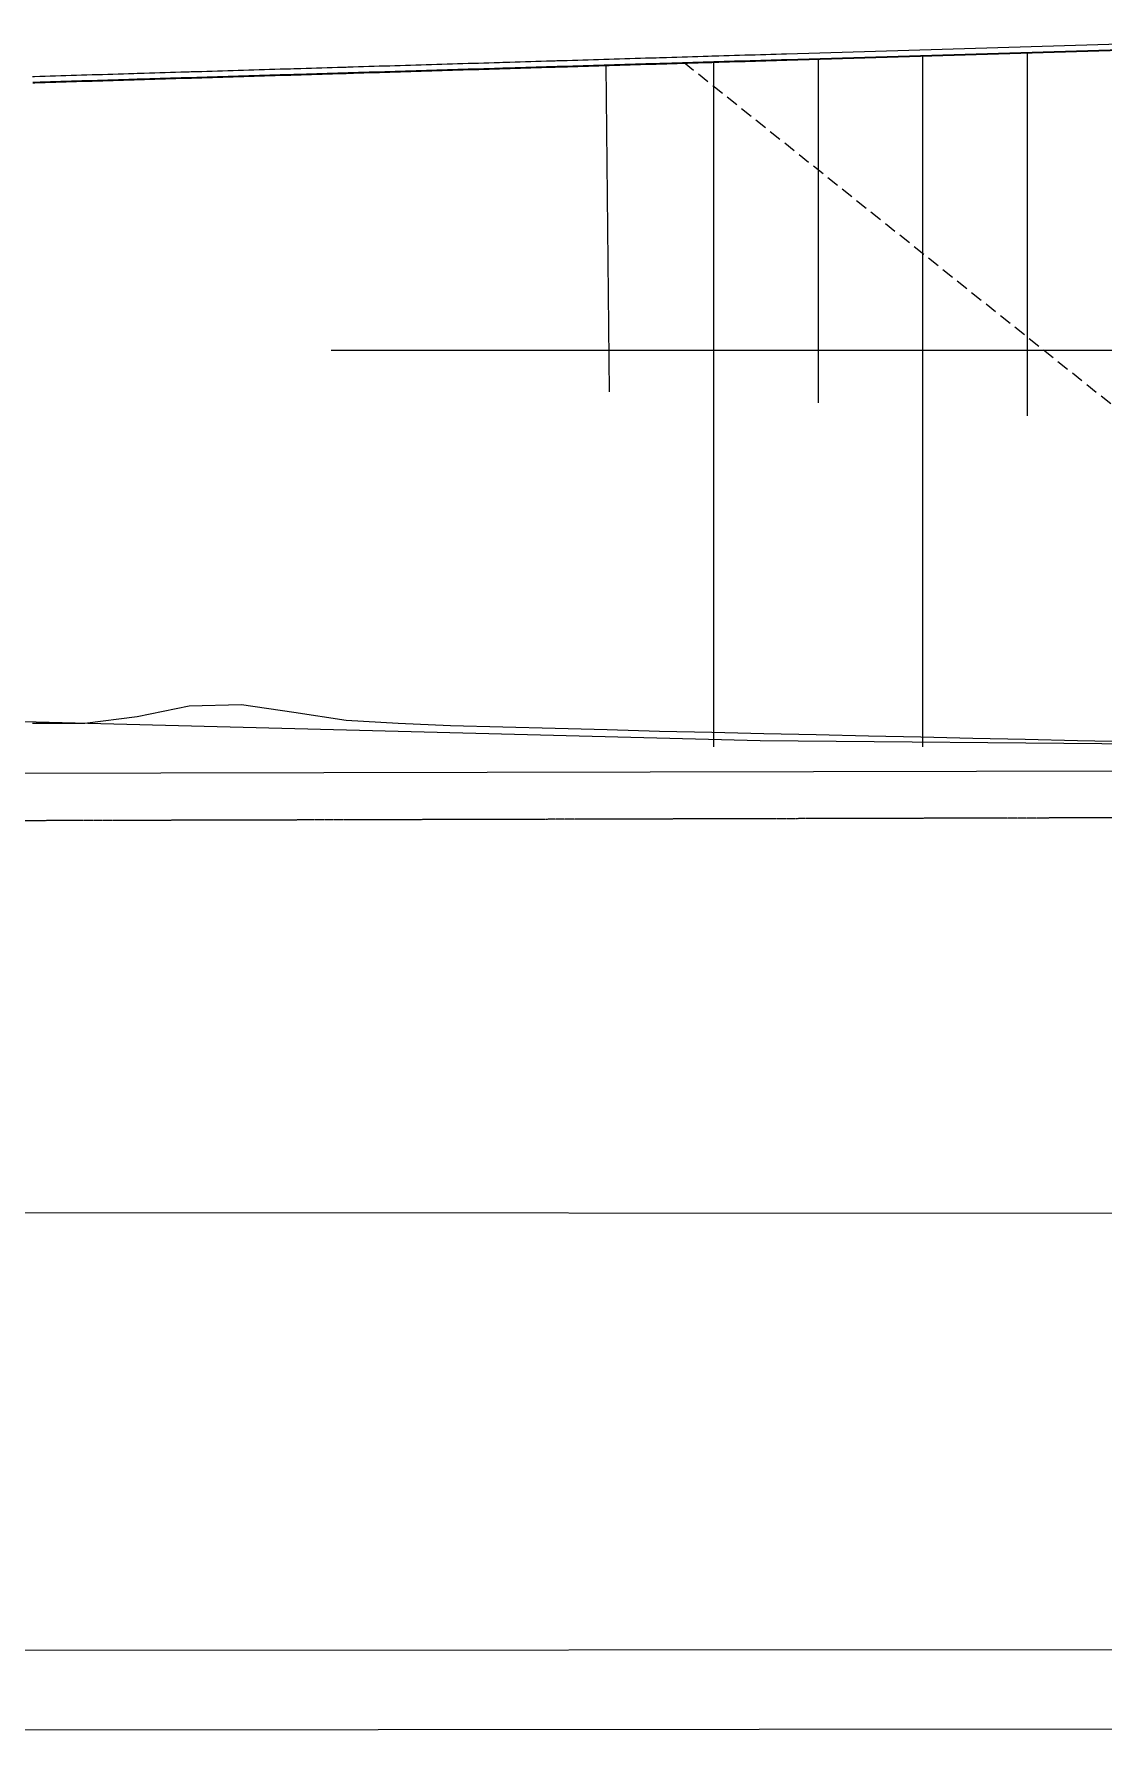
# Model space of a CAD drawing. Header units: millimetres. Extents: x 6546658 to 12951752, y -1354198 to 1102852.
# Drawn here: x 6747436 to 6767897, y -14529 to 18008 of the extents above; entities that cross this region are included whole.
import ezdxf

# ---------------------------------------------------------------- set-up
doc = ezdxf.new("R2010")
doc.units = ezdxf.units.MM
doc.linetypes.add('ACAD_ISO10W100', pattern=[18.5, 12, -3, 0.5, -3])
doc.linetypes.add('HIDDEN', pattern=[9.525, 6.35, -3.175])
doc.layers.get('Defpoints').update_dxf_attribs({"color": 254, "lineweight": 0})
for name, color, linetype, lineweight in [('(m)Невидимый контур', 4, 'HIDDEN', 18), ('1-Штриховка', 8, 'Continuous', 9), ('ИС_Основная', 7, 'Continuous', 35), ('ИС_Тонкая', 3, 'Continuous', 18)]:
    doc.layers.add(name, color=color, linetype=linetype, lineweight=lineweight)
for name, color, linetype in [('Геология', 250, 'Continuous'), ('Красный профиль', 1, 'Continuous'), ('Черный профиль', 3, 'Continuous')]:
    doc.layers.add(name, color=color, linetype=linetype)

# ---------------------------------------------------------------- blocks, each defined once
blk = doc.blocks.new('кун')
at = {"linetype": 'Continuous'}
for p, q in [((-155224, -3597), (-137075, -4063)), ((-137075, -4063), (-118926, -4228)), ((-300000, -4981), (-91704, -4570)), ((-84129, -13142), (-283746, -13022)), ((-84129, -21442), (-258896, -21537))]:
    blk.add_line(p, q, dxfattribs=at)
at = {"layer": 'Defpoints', "color": 1, "linetype": 'Continuous'}
blk.add_line((-255040, -23079), (-84129, -22942), dxfattribs=at)
at = {"layer": 'Геология', "color": 5, "linetype": 'ACAD_ISO10W100', "lineweight": 25}
blk.add_line((-85223, -5424), (-300000, -5995), dxfattribs=at)

msp = doc.modelspace()

# ---------------------------------------------------------------- linework, layer by layer
at = {"layer": '(m)Невидимый контур', "color": 3, "ltscale": 37}
msp.add_line((6776303.6, 4328.6), (6759840.1, 17487.3), dxfattribs=at)
at = {"layer": 'ИС_Основная', "flags": 128}
msp.add_lwpolyline([(6747412.1, 17080.3), (6747452.2, 17081.5), (6747552.1, 17084.5), (6747652.1, 17087.6), (6747752, 17090.6), (6747852, 17093.6), (6747951.9, 17096.6), (6748051.9, 17099.7), (6748151.8, 17102.7), (6748251.8, 17105.7), (6748351.7, 17108.7), (6748412.1, 17110.5), (6748451.7, 17111.7), (6748551.6, 17114.8), (6748651.6, 17117.8), (6748751.5, 17120.8), (6748851.5, 17123.8), (6748951.4, 17126.8), (6749051.4, 17129.9), (6749151.3, 17132.9), (6749251.3, 17135.9), (6749351.2, 17138.9), (6749412.1, 17140.8), (6749451.2, 17141.9), (6749551.1, 17145), (6749651.1, 17148), (6749751, 17151), (6749851, 17154), (6749950.9, 17157), (6750050.9, 17160.1), (6750150.8, 17163.1), (6750250.8, 17166.1), (6750350.7, 17169.1), (6750412.1, 17171), (6750450.7, 17172.1), (6750550.6, 17175.2), (6750650.6, 17178.2), (6750750.5, 17181.2), (6750850.5, 17184.2), (6750950.4, 17187.2), (6751050.4, 17190.3), (6751150.3, 17193.3), (6751250.3, 17196.3), (6751350.2, 17199.3), (6751412.1, 17201.2), (6751450.2, 17202.3), (6751550.1, 17205.3), (6751650.1, 17208.4), (6751750, 17211.4), (6751850, 17214.4), (6751949.9, 17217.4), (6752049.9, 17220.4), (6752149.8, 17223.4), (6752249.8, 17226.4), (6752349.7, 17229.5), (6752412.1, 17231.3), (6752449.7, 17232.5), (6752549.6, 17235.5), (6752649.6, 17238.5), (6752749.5, 17241.5), (6752849.5, 17244.5), (6752949.4, 17247.5), (6753049.4, 17250.6), (6753149.3, 17253.6), (6753249.3, 17256.6), (6753349.2, 17259.6), (6753412.1, 17261.5), (6753449.2, 17262.6), (6753549.1, 17265.6), (6753649.1, 17268.6), (6753749, 17271.7), (6753849, 17274.7), (6753948.9, 17277.7), (6754048.9, 17280.7), (6754148.8, 17283.7), (6754248.8, 17286.7), (6754348.7, 17289.7), (6754412.1, 17291.6), (6754448.7, 17292.7), (6754548.6, 17295.8), (6754648.6, 17298.8), (6754748.5, 17301.8), (6754848.5, 17304.8), (6754948.4, 17307.8), (6755048.4, 17310.8), (6755148.3, 17313.8), (6755248.3, 17316.8), (6755348.2, 17319.8), (6755412.1, 17321.8), (6755448.2, 17322.8), (6755548.1, 17325.9), (6755648.1, 17328.9), (6755748, 17331.9), (6755848, 17334.9), (6755947.9, 17337.9), (6756047.9, 17340.9), (6756147.8, 17343.9), (6756247.8, 17346.9), (6756347.7, 17349.9), (6756412.1, 17351.9), (6756447.7, 17352.9), (6756547.6, 17355.9), (6756647.6, 17358.9), (6756747.5, 17362), (6756847.5, 17365), (6756947.4, 17368), (6757047.4, 17371), (6757147.3, 17374), (6757247.3, 17377), (6757347.2, 17380), (6757412.1, 17381.9), (6757447.2, 17383), (6757547.1, 17386), (6757647.1, 17389), (6757747, 17392), (6757847, 17395), (6757946.9, 17398), (6758046.9, 17401), (6758146.8, 17404), (6758246.8, 17407), (6758346.7, 17410.1), (6758412.1, 17412), (6758446.7, 17413.1), (6758546.6, 17416.1), (6758646.6, 17419.1), (6758746.5, 17422.1), (6758846.5, 17425.1), (6758946.4, 17428.1), (6759046.4, 17431.1), (6759146.3, 17434.1), (6759246.3, 17437.1), (6759346.2, 17440.1), (6759412.1, 17442.1), (6759446.2, 17443.1), (6759546.1, 17446.1), (6759646.1, 17449.1), (6759746, 17452.1), (6759846, 17455.1), (6759945.9, 17458.1), (6760045.9, 17461.1), (6760145.8, 17464.1), (6760245.8, 17467.1), (6760345.7, 17470.1), (6760412.1, 17472.1), (6760445.7, 17473.1), (6760545.6, 17476.1), (6760645.6, 17479.1), (6760745.5, 17482.1), (6760845.5, 17485.1), (6760945.4, 17488.1), (6761045.4, 17491.1), (6761145.3, 17494.1), (6761245.3, 17497.1), (6761345.2, 17500.1), (6761412.1, 17502.1), (6761445.2, 17503.1), (6761545.1, 17506.1), (6761645.1, 17509.1), (6761745, 17512.1), (6761845, 17515.1), (6776993.1, 17969.6)], dxfattribs=at)
at = {"layer": 'ИС_Тонкая'}
for points in [[(6764444.2, 17593.1), (6764444.2, 4365)], [(6766444.2, 17653.1), (6766444.2, 10702.9)], [(6758379.4, 17411), (6758444.2, 11156.4)], [(6760444.2, 17473.1), (6760444.2, 4365)], [(6762444.2, 17533.1), (6762444.2, 10949)], [(6786700, 11947.6), (6753126.3, 11947.6)]]:
    msp.add_lwpolyline(points, dxfattribs=at)
at = {"layer": 'Красный профиль', "linetype": 'Continuous', "flags": 128}
msp.add_lwpolyline([(6747408.6, 17195.2), (6747448.7, 17196.5), (6747548.6, 17199.5), (6747648.6, 17202.5), (6747748.5, 17205.5), (6747848.5, 17208.6), (6747948.4, 17211.6), (6748048.4, 17214.6), (6748148.3, 17217.6), (6748248.3, 17220.6), (6748348.2, 17223.7), (6748408.6, 17225.5), (6748448.2, 17226.7), (6748548.1, 17229.7), (6748648.1, 17232.7), (6748748, 17235.8), (6748848, 17238.8), (6748947.9, 17241.8), (6749047.9, 17244.8), (6749147.8, 17247.8), (6749247.8, 17250.9), (6749347.7, 17253.9), (6749408.6, 17255.7), (6749447.7, 17256.9), (6749547.6, 17259.9), (6749647.6, 17262.9), (6749747.5, 17266), (6749847.5, 17269), (6749947.4, 17272), (6750047.4, 17275), (6750147.3, 17278), (6750247.3, 17281.1), (6750347.2, 17284.1), (6750408.6, 17285.9), (6750447.2, 17287.1), (6750547.1, 17290.1), (6750647.1, 17293.1), (6750747, 17296.1), (6750847, 17299.2), (6750946.9, 17302.2), (6751046.9, 17305.2), (6751146.8, 17308.2), (6751246.8, 17311.2), (6751346.7, 17314.2), (6751408.6, 17316.1), (6751446.7, 17317.3), (6751546.6, 17320.3), (6751646.6, 17323.3), (6751746.5, 17326.3), (6751846.5, 17329.3), (6751946.4, 17332.3), (6752046.4, 17335.4), (6752146.3, 17338.4), (6752246.3, 17341.4), (6752346.2, 17344.4), (6752408.6, 17346.3), (6752446.2, 17347.4), (6752546.1, 17350.4), (6752646.1, 17353.5), (6752746, 17356.5), (6752846, 17359.5), (6752945.9, 17362.5), (6753045.9, 17365.5), (6753145.8, 17368.5), (6753245.8, 17371.5), (6753345.7, 17374.6), (6753408.6, 17376.4), (6753445.7, 17377.6), (6753545.6, 17380.6), (6753645.6, 17383.6), (6753745.5, 17386.6), (6753845.5, 17389.6), (6753945.4, 17392.6), (6754045.4, 17395.6), (6754145.3, 17398.7), (6754245.3, 17401.7), (6754345.2, 17404.7), (6754408.6, 17406.6), (6754445.2, 17407.7), (6754545.1, 17410.7), (6754645.1, 17413.7), (6754745, 17416.7), (6754845, 17419.7), (6754944.9, 17422.7), (6755044.9, 17425.8), (6755144.8, 17428.8), (6755244.8, 17431.8), (6755344.7, 17434.8), (6755408.6, 17436.7), (6755444.7, 17437.8), (6755544.7, 17440.8), (6755644.6, 17443.8), (6755744.6, 17446.8), (6755844.5, 17449.8), (6755944.5, 17452.8), (6756044.4, 17455.8), (6756144.4, 17458.9), (6756244.3, 17461.9), (6756344.3, 17464.9), (6756408.6, 17466.8), (6756444.2, 17467.9), (6756544.2, 17470.9), (6756644.1, 17473.9), (6756744.1, 17476.9), (6756844, 17479.9), (6756944, 17482.9), (6757043.9, 17485.9), (6757143.9, 17488.9), (6757243.8, 17491.9), (6757343.8, 17494.9), (6757408.6, 17496.9), (6757443.7, 17498), (6757543.7, 17501), (6757643.6, 17504), (6757743.6, 17507), (6757843.5, 17510), (6757943.5, 17513), (6758043.4, 17516), (6758143.4, 17519), (6758243.3, 17522), (6758343.3, 17525), (6758408.6, 17527), (6758443.2, 17528), (6758543.2, 17531), (6758643.1, 17534), (6758743.1, 17537), (6758843, 17540), (6758943, 17543), (6759042.9, 17546), (6759142.9, 17549), (6759242.8, 17552), (6759342.8, 17555), (6759408.6, 17557), (6759442.7, 17558), (6759542.7, 17561), (6759642.6, 17564), (6759742.6, 17567), (6759842.5, 17570.1), (6759942.5, 17573.1), (6760042.4, 17576.1), (6760142.4, 17579.1), (6760242.3, 17582.1), (6760342.3, 17585.1), (6760408.6, 17587.1), (6760442.2, 17588.1), (6760542.2, 17591.1), (6760642.1, 17594.1), (6760742.1, 17597.1), (6760842, 17600.1), (6760942, 17603.1), (6761041.9, 17606.1), (6761141.9, 17609.1), (6761241.8, 17612.1), (6761341.8, 17615.1), (6761408.6, 17617.1), (6761441.7, 17618.1), (6761541.7, 17621.1), (6761641.6, 17624.1), (6761741.6, 17627.1), (6761841.5, 17630.1), (6917436.7, 22297.9)], dxfattribs=at)
at = {"layer": 'Черный профиль', "linetype": 'Continuous', "flags": 128}
msp.add_lwpolyline([(6747408.6, 4816.9), (6748408.6, 4817.1), (6749408.6, 4945), (6750408.6, 5151.4), (6751408.6, 5175.4), (6752408.6, 5029.1), (6753408.6, 4872.7), (6754408.6, 4815.8), (6755408.6, 4776), (6756408.6, 4748.8), (6757408.6, 4721.5), (6758408.6, 4694.3), (6759408.6, 4667.8), (6760408.6, 4645.2), (6761408.6, 4622.6), (6762408.6, 4600), (6763408.6, 4577.5), (6764408.6, 4554.9), (6765408.6, 4532.3), (6766408.6, 4509.8), (6767408.6, 4487.2), (6768408.6, 4464.7)], dxfattribs=at)

# ---------------------------------------------------------------- next in the draw order: block references
at = {"layer": '1-Штриховка'}
msp.add_blockref('кун', (6898408.6, 8550), dxfattribs=at)

doc.saveas('drawing.dxf')
